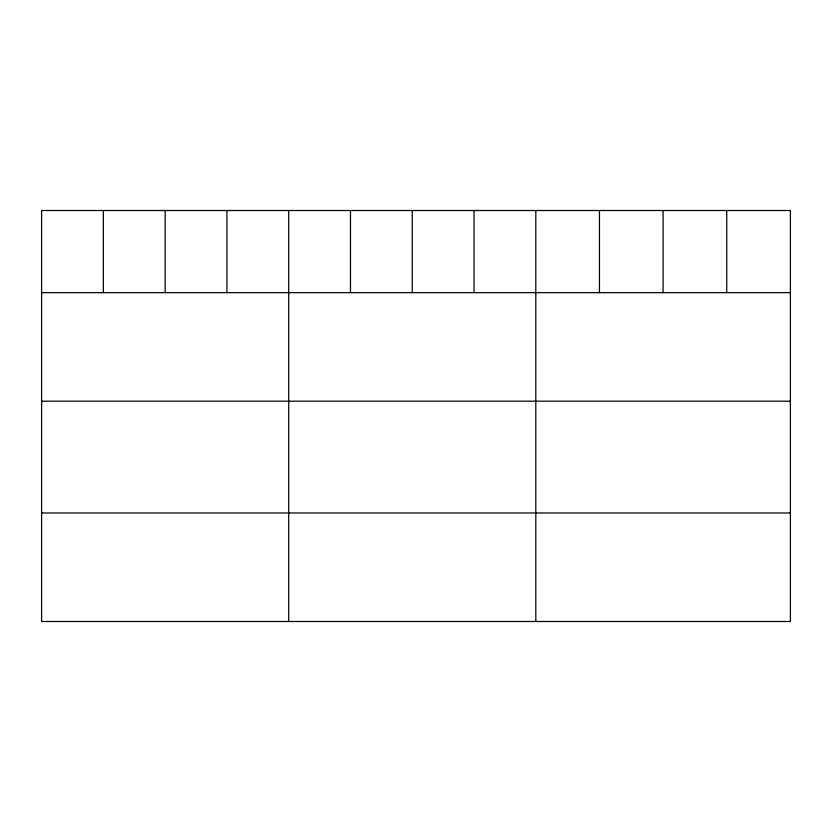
<?xml version="1.0" encoding="UTF-8"?>
<svg xmlns="http://www.w3.org/2000/svg" width="832" height="832" viewBox="0 0 832 832"><rect width="100%" height="100%" fill="white"/><g stroke="black" fill="none" stroke-linecap="round" stroke-linejoin="round"><path stroke-width="1.25" d="M790.4 292.677L790.4 621.494L41.6 621.494L41.6 210.506L790.4 210.506L790.4 292.677L41.6 292.677M41.6 401.18L790.4 401.18M41.6 512.98L790.4 512.98M726.752 210.506L726.752 292.677M663.104 210.506L663.104 292.677M599.456 210.506L599.456 292.677M535.808 210.506L535.808 621.494M474.032 210.506L474.032 292.677M412.256 210.506L412.256 292.677M350.48 210.506L350.48 292.677M288.704 210.506L288.704 621.494M226.928 210.506L226.928 292.677M165.152 210.506L165.152 292.677M103.376 210.506L103.376 292.677"/></g></svg>
